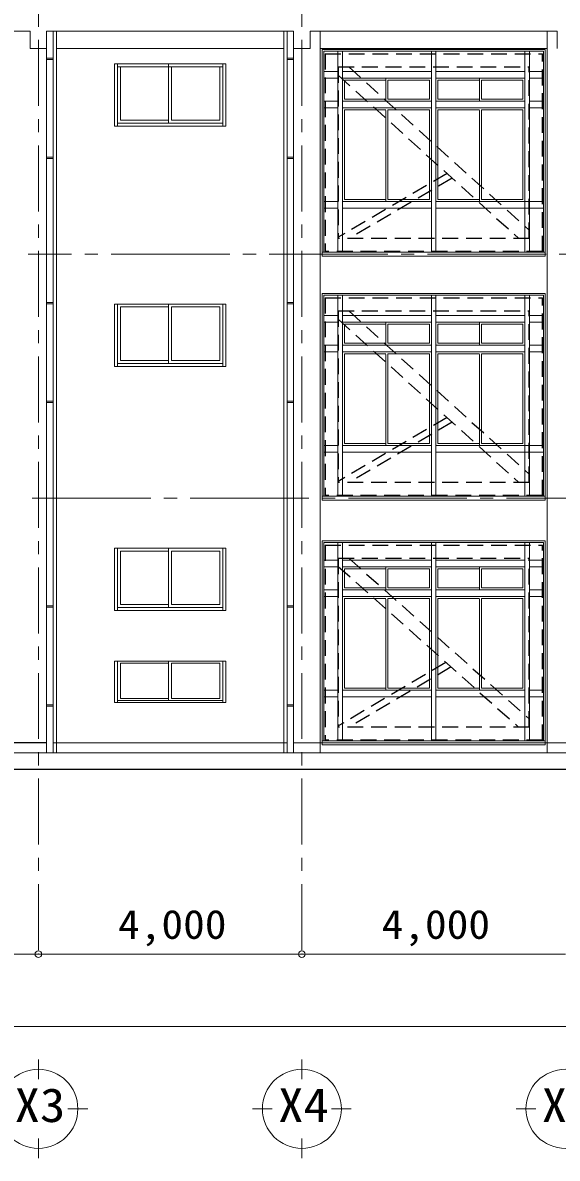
# Model space of a CAD drawing. Units: millimetres at full size, sheet at 1:200; details may follow other scales. Extents: x -55340 to 55340, y -38040 to 38040.
# Drawn here: x -30208 to -22094, y 8535 to 25753 of the extents above; entities that cross this region are included whole.
import ezdxf
from ezdxf.enums import TextEntityAlignment as Align

# ---------------------------------------------------------------- set-up
doc = ezdxf.new("R2010")
doc.units = ezdxf.units.MM
doc.header["$LTSCALE"] = 200
doc.header["$PDMODE"] = 32
doc.header["$PDSIZE"] = 100
for name, pattern in [('CHAIN1', [8, 5, -1, 1, -1]), ('CHAIN2', [12, 9, -1, 1, -1]), ('DASHED1', [1.8, 1.2, -0.6])]:
    doc.linetypes.add(name, pattern=pattern)
for name, color, linetype, lineweight in [('0-1_通り芯', 3, 'Continuous', 18), ('0-2_躯体', 3, 'Continuous', 18), ('0-4_仕上', 7, 'Continuous', 18), ('0-5_建具(ｻｯｼ)', 4, 'Continuous', 9), ('0-A_寸法', 6, 'Continuous', 9), ('1-0_補助線', 2, 'DASHED1', 25)]:
    doc.layers.add(name, color=color, linetype=linetype, lineweight=lineweight)
doc.styles.add('ＭＳ ゴシック', font='')
doc.styles.get('ＭＳ ゴシック').set_extended_font_data('MS Gothic')

msp = doc.modelspace()

# ---------------------------------------------------------------- linework, layer by layer
at = {"layer": '0-1_通り芯', "color": 4, "linetype": 'CHAIN1', "lineweight": 9}
for p, q in [((-29970.2, 28692.8), (-29970.2, 11630.4)), ((-25970.2, 28692.8), (-25970.2, 11630.4))]:
    msp.add_line(p, q, dxfattribs=at)
at = {"layer": '0-1_通り芯'}
for p, q in [((-29970.2, 10035.2), (-29970.2, 9735.2)), ((-25970.2, 10035.2), (-25970.2, 9735.2)), ((-29220.2, 9285.2), (-29520.2, 9285.2)), ((-26420.2, 9285.2), (-26720.2, 9285.2)), ((-25220.2, 9285.2), (-25520.2, 9285.2)), ((-22420.2, 9285.2), (-22720.2, 9285.2)), ((-29970.2, 8535.2), (-29970.2, 8835.2)), ((-25970.2, 8535.2), (-25970.2, 8835.2))]:
    msp.add_line(p, q, dxfattribs=at)
for centre in [(-29970.2, 9285.2), (-25970.2, 9285.2), (-21970.2, 9285.2)]:
    msp.add_circle(centre, 600, dxfattribs=at)
at = {"layer": '0-2_躯体'}
for p, q in [((-29745.2, 25622.8), (-29745.2, 17962.8)), ((-29695.2, 25622.8), (-29695.2, 14682.7)), ((-26245.2, 25622.8), (-26245.2, 14682.7)), ((-26195.2, 25622.8), (-26195.2, 17962.8)), ((-25695.2, 25622.8), (-25695.2, 14682.7)), ((-22245.2, 25622.8), (-22245.2, 14682.7)), ((-29845.2, 25362.8), (-29845.2, 17962.8)), ((-26095.2, 25362.8), (-26095.2, 17962.8)), ((-25695.2, 25362.8), (-25695.2, 14682.7)), ((-22245.2, 25362.8), (-22245.2, 14682.7)), ((-29745.2, 25212.8), (-29845.2, 25212.8)), ((-29745.2, 25192.8), (-29845.2, 25192.8)), ((-26195.2, 25212.8), (-26095.2, 25212.8)), ((-26195.2, 25192.8), (-26095.2, 25192.8)), ((-29745.2, 23712.7), (-29845.2, 23712.7)), ((-29745.2, 23692.7), (-29845.2, 23692.7)), ((-26195.2, 23712.7), (-26095.2, 23712.7)), ((-26195.2, 23692.7), (-26095.2, 23692.7)), ((-29745.2, 21512.8), (-29845.2, 21512.8)), ((-29745.2, 21492.7), (-29845.2, 21492.7)), ((-26195.2, 21512.8), (-26095.2, 21512.8)), ((-26195.2, 21492.7), (-26095.2, 21492.7)), ((-29745.2, 20012.8), (-29845.2, 20012.8)), ((-29745.2, 19992.7), (-29845.2, 19992.7)), ((-26195.2, 20012.8), (-26095.2, 20012.8)), ((-26195.2, 19992.7), (-26095.2, 19992.7)), ((-29845.2, 17962.8), (-29845.2, 14682.7)), ((-29745.2, 17962.8), (-29745.2, 14682.7)), ((-26195.2, 17962.8), (-26195.2, 14682.7)), ((-26095.2, 17962.8), (-26095.2, 14682.7)), ((-29845.2, 16912.8), (-29745.2, 16912.8)), ((-29845.2, 16892.7), (-29745.2, 16892.7)), ((-26195.2, 16912.8), (-26095.2, 16912.8)), ((-26195.2, 16892.7), (-26095.2, 16892.7)), ((-29845.2, 15412.8), (-29745.2, 15412.8)), ((-29845.2, 15392.7), (-29745.2, 15392.7)), ((-26195.2, 15412.8), (-26095.2, 15412.8)), ((-26195.2, 15392.7), (-26095.2, 15392.7)), ((10134.8, 14682.7), (-38328.3, 14682.7))]:
    msp.add_line(p, q, dxfattribs=at)
at = {"layer": '0-2_躯体', "color": 6, "lineweight": 25}
msp.add_line((-29845.2, 14832.8), (-38245.2, 14832.8), dxfattribs=at)
at = {"layer": '0-4_仕上'}
for p, q in [((-22280.2, 25347.8), (-25660.2, 25347.8)), ((-25660.2, 25347.8), (-25660.2, 22212.8)), ((-25635.2, 25322.8), (-25635.2, 22272.8)), ((-22305.2, 25322.8), (-25635.2, 25322.8)), ((-25425.2, 25322.8), (-25425.2, 22272.8)), ((-25355.2, 25322.8), (-25355.2, 22272.8)), ((-24005.2, 22272.8), (-24005.2, 25322.8)), ((-23935.2, 22272.8), (-23935.2, 25322.8)), ((-22305.2, 25322.8), (-22305.2, 22272.8)), ((-22280.2, 25347.8), (-22280.2, 22212.8)), ((-25425.2, 25012.8), (-25635.2, 25012.8)), ((-24005.2, 25012.8), (-25355.2, 25012.8)), ((-24005.2, 22974.6), (-24005.2, 25089.6)), ((-22585.2, 25012.8), (-23935.2, 25012.8)), ((-22305.2, 25012.8), (-22515.2, 25012.8)), ((-25425.2, 24912.8), (-25635.2, 24912.8)), ((-24005.2, 24912.8), (-25355.2, 24912.8)), ((-22585.2, 24912.8), (-23935.2, 24912.8)), ((-22305.2, 24912.8), (-22515.2, 24912.8)), ((-25428.7, 24562.8), (-25635.2, 24562.8)), ((-25422.9, 24462.8), (-25635.2, 24462.8)), ((-25355.2, 24562.8), (-24005.2, 24562.8)), ((-25355.2, 24462.8), (-24005.2, 24462.8)), ((-24005, 24562.8), (-25355, 24562.8)), ((-24006, 24462.8), (-25353.1, 24462.8)), ((-23935.2, 24562.8), (-22585.2, 24562.8)), ((-23935.2, 24462.8), (-22585.2, 24462.8)), ((-22585.2, 24562.8), (-23924.8, 24562.8)), ((-22585.2, 24462.8), (-23924.8, 24462.8)), ((-22305.2, 24562.8), (-22515.2, 24562.8)), ((-22305.2, 24462.8), (-22515.2, 24462.8)), ((-25425.7, 23042.8), (-25635.2, 23042.8)), ((-25422.1, 22942.8), (-25635.2, 22942.8)), ((-24005.2, 23042.8), (-25355.2, 23042.8)), ((-24005.2, 22942.8), (-25355.2, 22942.8)), ((-22305.2, 23042.8), (-23935.2, 23042.8)), ((-22305.2, 22942.8), (-23935.2, 22942.8)), ((-22280.2, 22212.8), (-25660.2, 22212.8)), ((-22280.2, 21647.8), (-25660.2, 21647.8)), ((-25660.2, 21647.8), (-25660.2, 18512.8)), ((-25635.2, 21622.8), (-25635.2, 21337.9)), ((-22305.2, 21622.8), (-25635.2, 21622.8)), ((-25425.2, 21622.8), (-25425.2, 18572.8)), ((-25355.2, 21622.8), (-25355.2, 18572.8)), ((-24005.2, 18572.8), (-24005.2, 21622.8)), ((-23935.2, 18572.8), (-23935.2, 21622.8)), ((-22305.2, 21622.8), (-22305.2, 18572.8)), ((-22280.2, 21647.8), (-22280.2, 18512.8)), ((-24005.2, 19274.6), (-24005.2, 21389.6)), ((-25635.2, 21337.9), (-25635.2, 18572.8)), ((-25425.2, 21312.8), (-25635.2, 21312.8)), ((-25425.2, 21212.8), (-25635.2, 21212.8)), ((-24005.2, 21312.8), (-25355.2, 21312.8)), ((-24005.2, 21212.8), (-25355.2, 21212.8)), ((-22585.2, 21312.8), (-23935.2, 21312.8)), ((-22585.2, 21212.8), (-23935.2, 21212.8)), ((-22305.2, 21312.8), (-22515.2, 21312.8)), ((-22305.2, 21212.8), (-22515.2, 21212.8)), ((-25428.7, 20862.8), (-25635.2, 20862.8)), ((-25355.2, 20862.8), (-24005.2, 20862.8)), ((-24005, 20862.8), (-25355, 20862.8)), ((-23935.2, 20862.8), (-22585.2, 20862.8)), ((-22585.2, 20862.8), (-23924.8, 20862.8)), ((-22305.2, 20862.8), (-22515.2, 20862.8)), ((-25422.9, 20762.8), (-25635.2, 20762.8)), ((-25355.2, 20762.8), (-24005.2, 20762.8)), ((-24006, 20762.8), (-25353.1, 20762.8)), ((-23935.2, 20762.8), (-22585.2, 20762.8)), ((-22585.2, 20762.8), (-23924.8, 20762.8)), ((-22305.2, 20762.8), (-22515.2, 20762.8)), ((-25425.7, 19342.8), (-25635.2, 19342.8)), ((-24005.2, 19342.8), (-25355.2, 19342.8)), ((-22305.2, 19342.8), (-23935.2, 19342.8)), ((-25422.1, 19242.8), (-25635.2, 19242.8)), ((-24005.2, 19242.8), (-25355.2, 19242.8)), ((-22305.2, 19242.8), (-23935.2, 19242.8)), ((-22280.2, 18512.8), (-25660.2, 18512.8)), ((-25391.1, 18572.8), (-25659.8, 18572.8)), ((-25660.2, 17897.8), (-25660.2, 14802.8)), ((-25635.2, 17872.8), (-25635.2, 14862.8)), ((-25635.2, 17872.8), (-22305.2, 17872.8)), ((-25425.2, 17872.8), (-25425.2, 14862.8)), ((-24005.2, 17872.8), (-24005.2, 14862.8)), ((-24005.2, 15632.8), (-24005.2, 17747.7)), ((-23935.2, 14862.8), (-23935.2, 17872.8)), ((-22585.2, 17872.8), (-22585.2, 14862.8)), ((-22515.2, 17872.8), (-22515.2, 14862.8)), ((-22305.2, 17872.8), (-22305.2, 14862.8)), ((-22280.2, 17872.8), (-22280.2, 14802.8)), ((-25635.2, 17602.8), (-25425.2, 17602.8)), ((-25355.2, 17602.8), (-24005.2, 17602.8)), ((-23935.2, 17602.8), (-22585.2, 17602.8)), ((-22515.2, 17602.8), (-22305.2, 17602.8)), ((-25635.2, 17502.8), (-25425.2, 17502.8)), ((-25355.2, 17502.8), (-24005.2, 17502.8)), ((-23935.2, 17502.8), (-22585.2, 17502.8)), ((-22515.2, 17502.8), (-22305.2, 17502.8)), ((-25635.2, 17152.8), (-25425.2, 17152.8)), ((-25635.2, 17052.8), (-25425.2, 17052.8)), ((-25355.2, 17152.8), (-24005.2, 17152.8)), ((-25355.2, 17052.8), (-24005.2, 17052.8)), ((-23935.2, 17152.8), (-22585.2, 17152.8)), ((-23935.2, 17052.8), (-22585.2, 17052.8)), ((-22515.2, 17152.8), (-22305.2, 17152.8)), ((-22515.2, 17052.8), (-22305.2, 17052.8)), ((-25635.2, 15632.8), (-25425.2, 15632.8)), ((-25635.2, 15532.8), (-25425.2, 15532.8)), ((-25355.2, 15632.8), (-24005.2, 15632.8)), ((-25355.2, 15532.8), (-24005.2, 15532.8)), ((-23935.2, 15632.8), (-22585.2, 15632.8)), ((-23935.2, 15532.8), (-22585.2, 15532.8)), ((-22515.2, 15632.8), (-22305.2, 15632.8)), ((-22515.2, 15532.8), (-22305.2, 15532.8)), ((-25660.2, 14862.8), (-22280.2, 14862.8)), ((-25660.2, 14802.8), (-22280.2, 14802.8))]:
    msp.add_line(p, q, dxfattribs=at)
for points in [[(-22585.2, 25322.8), (-22585.2, 24530.6), (-22585.2, 24530.2), (-22585.2, 22272.8)], [(-22515.2, 25322.8), (-22515.2, 24946.1), (-22515.2, 22272.8)], [(-22280.2, 22272.8), (-25391.1, 22272.8), (-25659.8, 22272.8)], [(-22585.2, 21622.8), (-22585.2, 20830.6), (-22585.2, 20830.2), (-22585.2, 18572.8)], [(-22515.2, 21622.8), (-22515.2, 21246.1), (-22515.2, 18572.8)], [(-22280.2, 18572.8), (-22355.8, 18572.8), (-25391.1, 18572.8)], [(-25660.2, 17897.8), (-22280.2, 17897.8), (-22280.2, 14802.8)], [(-25355.2, 17872.8), (-25355.2, 17560.8), (-25355.2, 14862.8)]]:
    msp.add_lwpolyline(points, dxfattribs=at)
at = {"layer": '0-5_建具(ｻｯｼ)', "color": 3, "lineweight": 18}
for p, q in [((-33845.2, 25622.8), (-30095.2, 25622.8)), ((-30095.2, 25622.8), (-30095.2, 25362.8)), ((-29845.2, 25622.8), (-29845.2, 25362.8)), ((-26095.2, 25622.8), (-26095.2, 25362.8)), ((-25845.2, 25622.8), (-25845.2, 25362.8)), ((-22095.2, 25622.8), (-22095.2, 25362.8)), ((-22094.2, 25622.8), (-22095.2, 25622.8)), ((-30093.1, 25362.8), (-29844, 25362.8)), ((-26245.2, 25362.8), (-29695.2, 25362.8)), ((-26093.1, 25362.8), (-25844, 25362.8)), ((-22248.3, 25362.8), (-25695.2, 25362.8))]:
    msp.add_line(p, q, dxfattribs=at)
at = {"layer": '0-5_建具(ｻｯｼ)', "color": 7, "lineweight": 18}
for p, q in [((-28770.2, 25127.8), (-28770.2, 24182.8)), ((-27170.2, 25127.8), (-27170.2, 24182.8)), ((-27125.2, 25127.8), (-27125.2, 24182.8)), ((-27125.2, 24182.8), (-28815.2, 24182.8)), ((-27170.2, 24227.8), (-28770.2, 24227.8)), ((-27125.2, 21487.8), (-28815.2, 21487.8)), ((-28815.2, 21487.8), (-28815.2, 20542.8)), ((-28770.2, 21487.8), (-28770.2, 20542.8)), ((-27170.2, 21487.8), (-27170.2, 20542.8)), ((-27125.2, 21487.8), (-27125.2, 20542.8)), ((-27125.2, 20542.8), (-28815.2, 20542.8)), ((-27170.2, 20587.7), (-28770.2, 20587.7)), ((-27125.2, 17787.8), (-28815.2, 17787.8)), ((-28815.2, 17787.8), (-28815.2, 16842.8)), ((-28770.2, 17787.8), (-28770.2, 16842.8)), ((-27170.2, 17787.8), (-27170.2, 16842.8)), ((-27125.2, 17787.8), (-27125.2, 16842.8)), ((-27170.2, 16887.8), (-28770.2, 16887.8)), ((-27125.2, 16842.8), (-28815.2, 16842.8)), ((-28815.2, 16071.5), (-28815.2, 15447.8)), ((-27125.2, 16071.5), (-28815.2, 16071.5)), ((-28770.2, 16071.5), (-28770.2, 15447.8)), ((-27170.2, 16071.5), (-27170.2, 15447.8)), ((-27125.2, 16071.5), (-27125.2, 15447.8)), ((-27125.2, 15447.8), (-28815.2, 15447.8)), ((-27170.2, 15477.5), (-28770.2, 15477.5))]:
    msp.add_line(p, q, dxfattribs=at)
at = {"layer": '0-5_建具(ｻｯｼ)'}
for p, q in [((-27170.2, 25082.8), (-28770.2, 25082.8)), ((-28725.2, 25082.8), (-28725.2, 24272.7)), ((-27992.7, 25127.8), (-27992.7, 24227.8)), ((-27947.7, 25082.8), (-27947.7, 24272.7)), ((-27215.2, 25082.8), (-27215.2, 24272.7)), ((-25325.2, 24882.8), (-24695.2, 24882.8)), ((-24695.2, 24912.8), (-24695.2, 24603.2)), ((-24665.2, 24882.8), (-24665.2, 24592.8)), ((-23905.2, 24882.8), (-23275.2, 24882.8)), ((-23275.2, 24912.8), (-23275.2, 24603.2)), ((-23245.2, 24882.8), (-23245.2, 24592.8)), ((-24695.2, 24603.2), (-24695.2, 24562.8)), ((-24665.2, 24592.8), (-24035.2, 24592.8)), ((-23275.2, 24603.2), (-23275.2, 24562.8)), ((-23245.2, 24592.8), (-22615.2, 24592.8)), ((-25325.2, 24432.8), (-24695.2, 24432.8)), ((-25325.2, 23072.8), (-25325.2, 24432.8)), ((-24695.2, 23149.8), (-24695.2, 24422.3)), ((-24665.2, 24432.8), (-24035.2, 24432.8)), ((-24665.2, 23072.8), (-24665.2, 24432.8)), ((-24035.2, 23072.8), (-24035.2, 24432.8)), ((-23905.2, 24432.8), (-23275.2, 24432.8)), ((-23905.2, 23072.8), (-23905.2, 24432.8)), ((-23275.2, 23149.8), (-23275.2, 24422.3)), ((-23245.2, 24432.8), (-22615.2, 24432.8)), ((-23245.2, 23072.8), (-23245.2, 24432.8)), ((-22615.2, 23072.8), (-22615.2, 24432.8)), ((-27992.7, 24272.7), (-28725.2, 24272.7)), ((-27215.2, 24272.7), (-27947.7, 24272.7)), ((-25325.2, 23072.8), (-24695.2, 23072.8)), ((-24695.2, 23042.8), (-24695.2, 23149.8)), ((-24665.2, 23072.8), (-24035.2, 23072.8)), ((-23905.2, 23072.8), (-23275.2, 23072.8)), ((-23275.2, 23042.8), (-23275.2, 23149.8)), ((-23245.2, 23072.8), (-22615.2, 23072.8)), ((-28725.2, 21442.7), (-28725.2, 20632.8)), ((-27992.7, 21442.7), (-28725.2, 21442.7)), ((-27992.7, 21487.8), (-27992.7, 20587.7)), ((-27947.7, 21442.7), (-27947.7, 20632.8)), ((-27215.2, 21442.7), (-27947.7, 21442.7)), ((-27215.2, 21442.7), (-27215.2, 20632.8)), ((-25325.2, 21182.8), (-24695.2, 21182.8)), ((-24695.2, 21212.8), (-24695.2, 20903.2)), ((-24665.2, 21182.8), (-24665.2, 20892.8)), ((-23905.2, 21182.8), (-23275.2, 21182.8)), ((-23275.2, 21212.8), (-23275.2, 20903.2)), ((-23245.2, 21182.8), (-23245.2, 20892.8)), ((-24695.2, 20903.2), (-24695.2, 20862.8)), ((-24665.2, 20892.8), (-24035.2, 20892.8)), ((-23275.2, 20903.2), (-23275.2, 20862.8)), ((-23245.2, 20892.8), (-22615.2, 20892.8)), ((-25325.2, 20732.8), (-24695.2, 20732.8)), ((-25325.2, 19372.8), (-25325.2, 20732.8)), ((-24695.2, 19449.8), (-24695.2, 20722.3)), ((-24665.2, 20732.8), (-24035.2, 20732.8)), ((-24665.2, 19372.8), (-24665.2, 20732.8)), ((-24035.2, 19372.8), (-24035.2, 20732.8)), ((-23905.2, 20732.8), (-23275.2, 20732.8)), ((-23905.2, 19372.8), (-23905.2, 20732.8)), ((-23275.2, 19449.8), (-23275.2, 20722.3)), ((-23245.2, 20732.8), (-22615.2, 20732.8)), ((-23245.2, 19372.8), (-23245.2, 20732.8)), ((-22615.2, 19372.8), (-22615.2, 20732.8)), ((-27992.7, 20632.8), (-28725.2, 20632.8)), ((-27215.2, 20632.8), (-27947.7, 20632.8)), ((-25325.2, 19372.8), (-24695.2, 19372.8)), ((-24695.2, 19342.8), (-24695.2, 19449.8)), ((-24665.2, 19372.8), (-24035.2, 19372.8)), ((-23905.2, 19372.8), (-23275.2, 19372.8)), ((-23275.2, 19342.8), (-23275.2, 19449.8)), ((-23245.2, 19372.8), (-22615.2, 19372.8)), ((-28725.2, 17742.8), (-28725.2, 16932.8)), ((-27992.7, 17742.8), (-28725.2, 17742.8)), ((-27992.7, 17787.8), (-27992.7, 16887.8)), ((-27947.7, 17742.8), (-27947.7, 16932.8)), ((-27215.2, 17742.8), (-27947.7, 17742.8)), ((-27215.2, 17742.8), (-27215.2, 16932.8)), ((-25325.2, 17472.8), (-24695.2, 17472.8)), ((-24665.2, 17472.8), (-24665.2, 17182.8)), ((-23905.2, 17472.8), (-23275.2, 17472.8)), ((-23245.2, 17472.8), (-23245.2, 17182.8)), ((-24665.2, 17182.8), (-24035.2, 17182.8)), ((-23245.2, 17182.8), (-22615.2, 17182.8)), ((-27992.7, 16932.8), (-28725.2, 16932.8)), ((-27215.2, 16932.8), (-27947.7, 16932.8)), ((-25325.2, 17022.8), (-24695.2, 17022.8)), ((-25325.2, 15662.8), (-25325.2, 17022.8)), ((-24665.2, 17022.8), (-24035.2, 17022.8)), ((-24665.2, 15662.8), (-24665.2, 17022.8)), ((-24035.2, 15662.8), (-24035.2, 17022.8)), ((-23905.2, 17022.8), (-23275.2, 17022.8)), ((-23905.2, 15662.8), (-23905.2, 17022.8)), ((-23245.2, 17022.8), (-22615.2, 17022.8)), ((-23245.2, 15662.8), (-23245.2, 17022.8)), ((-22615.2, 15662.8), (-22615.2, 17022.8)), ((-28725.2, 16041.8), (-28725.2, 15507.2)), ((-27992.7, 16041.8), (-28725.2, 16041.8)), ((-27992.7, 16071.5), (-27992.7, 15477.5)), ((-27947.7, 16041.8), (-27947.7, 15507.2)), ((-27215.2, 16041.8), (-27947.7, 16041.8)), ((-27215.2, 16041.8), (-27215.2, 15507.2)), ((-27992.7, 15507.2), (-28725.2, 15507.2)), ((-27215.2, 15507.2), (-27947.7, 15507.2)), ((-25325.2, 15662.8), (-24695.2, 15662.8)), ((-24665.2, 15662.8), (-24035.2, 15662.8)), ((-23905.2, 15662.8), (-23275.2, 15662.8)), ((-23245.2, 15662.8), (-22615.2, 15662.8)), ((-26195.2, 14832.8), (-29745.2, 14832.8)), ((-26095.2, 14832.8), (-18195.2, 14832.8))]:
    msp.add_line(p, q, dxfattribs=at)
at = {"layer": '0-5_建具(ｻｯｼ)', "color": 2, "lineweight": 25}
msp.add_line((-50905.4, 14432.7), (50915.1, 14432.7), dxfattribs=at)
at = {"layer": '0-5_建具(ｻｯｼ)', "color": 3, "lineweight": 18}
for points in [[(-26095.2, 25622.8), (-29684.3, 25622.8), (-29845.2, 25622.8)], [(-25845.3, 25622.8), (-25728.2, 25622.8), (-22095.2, 25622.8)]]:
    msp.add_lwpolyline(points, dxfattribs=at)
at = {"layer": '0-5_建具(ｻｯｼ)', "color": 7, "lineweight": 18}
msp.add_lwpolyline([(-27125.2, 25127.8), (-28815.2, 25127.8), (-28815.2, 24182.8)], dxfattribs=at)
at = {"layer": '0-5_建具(ｻｯｼ)'}
for points in [[(-25325.2, 24882.8), (-25325.2, 24592.8), (-24695.2, 24592.8)], [(-24665.2, 24882.8), (-24035.2, 24882.8), (-24035.2, 24592.8)], [(-23905.2, 24882.8), (-23905.2, 24592.8), (-23275.2, 24592.8)], [(-23245.2, 24882.8), (-22615.2, 24882.8), (-22615.2, 24592.8)], [(-25325.2, 21182.8), (-25325.2, 20892.8), (-24695.2, 20892.8)], [(-24665.2, 21182.8), (-24035.2, 21182.8), (-24035.2, 20892.8)], [(-23905.2, 21182.8), (-23905.2, 20892.8), (-23275.2, 20892.8)], [(-23245.2, 21182.8), (-22615.2, 21182.8), (-22615.2, 20892.8)], [(-25325.2, 17472.8), (-25325.2, 17182.8), (-24695.2, 17182.8)], [(-24695.2, 17502.8), (-24695.2, 17193.2), (-24695.2, 17152.8)], [(-24665.2, 17472.8), (-24035.2, 17472.8), (-24035.2, 17182.8)], [(-23905.2, 17472.8), (-23905.2, 17182.8), (-23275.2, 17182.8)], [(-23275.2, 17502.8), (-23275.2, 17193.2), (-23275.2, 17152.8)], [(-23245.2, 17472.8), (-22615.2, 17472.8), (-22615.2, 17182.8)], [(-24695.2, 15632.8), (-24695.2, 15739.8), (-24695.2, 17012.3)], [(-23275.2, 15632.8), (-23275.2, 15739.8), (-23275.2, 17012.3)]]:
    msp.add_lwpolyline(points, dxfattribs=at)
at = {"layer": '0-A_寸法', "color": 4, "linetype": 'CHAIN2'}
for p, q in [((44935.1, 22242.8), (-30122.8, 22242.8)), ((10134.8, 18542.8), (-30077, 18542.8))]:
    msp.add_line(p, q, dxfattribs=at)
at = {"layer": '0-A_寸法', "color": 4}
for p, q in [((-25970.2, 11630.4), (-21970.2, 11630.4)), ((-37949, 10535.2), (40679.8, 10535.2))]:
    msp.add_line(p, q, dxfattribs=at)
msp.add_lwpolyline([(-37970.2, 11630.4), (-33970.2, 11630.4), (-29970.2, 11630.4), (-25970.2, 11630.4)], dxfattribs=at)
at = {"layer": '0-A_寸法'}
for p in [(-29970.2, 11630.4), (-25970.2, 11630.4)]:
    msp.add_point(p, dxfattribs=at)
at = {"layer": '1-0_補助線'}
for p, q in [((-25619.2, 25282.8), (-22319.2, 25282.8)), ((-25619.2, 25282.8), (-25619.2, 22282.8)), ((-22319.2, 22282.8), (-22319.2, 25282.8)), ((-25419.2, 25082.8), (-25419.2, 22482.8)), ((-25419.2, 25082.8), (-22519.2, 25082.8)), ((-25259.3, 25082.8), (-22519.2, 22607.8)), ((-22519.2, 22482.8), (-22519.2, 25082.8)), ((-25419.2, 24957.7), (-22679.1, 22482.8)), ((-23766.5, 23465), (-25419.2, 22499.1)), ((-23688.7, 23394.7), (-25249, 22482.8)), ((-22519.2, 22482.8), (-25419.2, 22482.8)), ((-22319.2, 22282.8), (-25619.2, 22282.8)), ((-25619.2, 21582.8), (-25619.2, 18582.8)), ((-25619.2, 21582.8), (-22319.2, 21582.8)), ((-22319.2, 18582.8), (-22319.2, 21582.8)), ((-25419.2, 21382.8), (-25419.2, 18782.8)), ((-25419.2, 21382.8), (-22519.2, 21382.8)), ((-25259.3, 21382.8), (-22519.2, 18907.8)), ((-22519.2, 18782.8), (-22519.2, 21382.8)), ((-25419.2, 21257.7), (-22679.1, 18782.8)), ((-23766.5, 19765), (-25419.2, 18799.1)), ((-23688.7, 19694.7), (-25249, 18782.8)), ((-22519.2, 18782.8), (-25419.2, 18782.8)), ((-22319.2, 18582.8), (-25619.2, 18582.8)), ((-25619.2, 17832.8), (-22319.2, 17832.8)), ((-25619.2, 17832.8), (-25619.2, 14872.8)), ((-22319.2, 14872.8), (-22319.2, 17832.8)), ((-25419.2, 17632.8), (-22519.2, 17632.8)), ((-25419.2, 17632.8), (-25419.2, 15072.8)), ((-25256.5, 17632.8), (-22519.2, 15195.7)), ((-22519.2, 15072.8), (-22519.2, 17632.8)), ((-25419.2, 17509.8), (-22681.9, 15072.8)), ((-23784.4, 16054.3), (-25419.2, 15089.8)), ((-23705.9, 15984.5), (-25251.3, 15072.8)), ((-22519.2, 15072.8), (-25419.2, 15072.8)), ((-22319.2, 14872.8), (-25619.2, 14872.8))]:
    msp.add_line(p, q, dxfattribs=at)

# ---------------------------------------------------------------- texts
at = {"layer": '0-1_通り芯', "color": 2, "style": 'ＭＳ ゴシック', "width": 1.1}
for s, p in [('X3', (-30329.9, 8931)), ('X4', (-26330, 8931)), ('X5', (-22330, 8931))]:
    msp.add_text(s, height=513.2, dxfattribs=at).set_placement(p, align=Align.BOTTOM_LEFT)
at = {"layer": '0-A_寸法', "color": 2, "style": 'ＭＳ ゴシック', "width": 1.1}
for p in [(-28760.2, 11730.4), (-24760.2, 11730.4)]:
    msp.add_text('4,000', height=439.9, dxfattribs=at).set_placement(p, align=Align.BOTTOM_LEFT)

doc.saveas('drawing.dxf')
